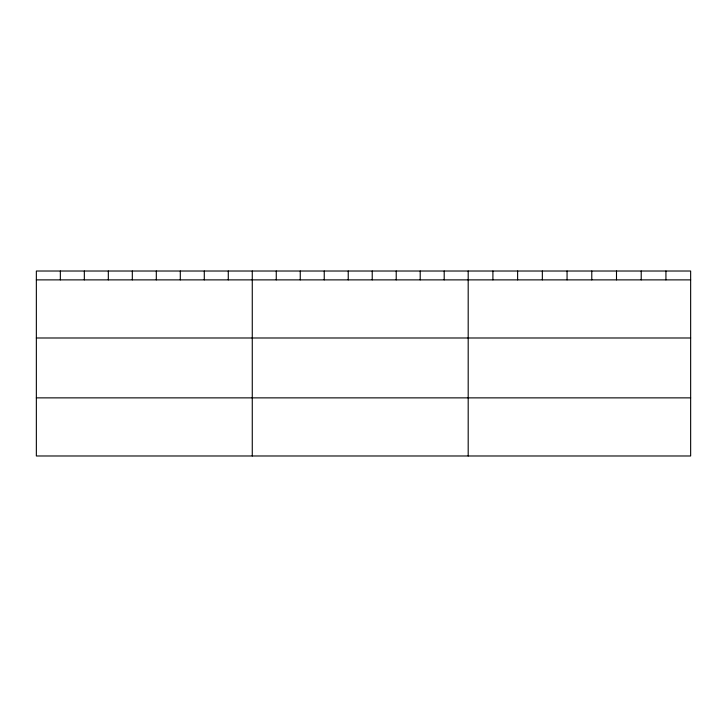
<?xml version="1.0" encoding="UTF-8"?>
<svg xmlns="http://www.w3.org/2000/svg" width="727" height="727" viewBox="0 0 727 727"><rect width="100%" height="100%" fill="white"/><g stroke="black" fill="none" stroke-linecap="round" stroke-linejoin="round"><path stroke-width="1.09" d="M690.65 337.991L690.65 271.017L36.35 271.017L36.35 455.983L690.65 455.983L690.65 337.991L36.35 337.991M36.35 279.877L690.65 279.877M36.35 397.869L690.65 397.869M665.932 271.017L665.932 279.877M641.214 271.017L641.214 279.877M616.496 271.017L616.496 279.877M591.778 271.017L591.778 279.877M567.06 271.017L567.06 279.877M542.342 271.017L542.342 279.877M517.624 271.017L517.624 279.877M492.906 271.017L492.906 279.877M468.188 271.017L468.188 455.983M444.197 271.017L444.197 279.877M420.206 271.017L420.206 279.877M396.215 271.017L396.215 279.877M372.224 271.017L372.224 279.877M348.233 271.017L348.233 279.877M324.242 271.017L324.242 279.877M300.251 271.017L300.251 279.877M276.26 271.017L276.26 279.877M252.269 271.017L252.269 455.983M228.278 271.017L228.278 279.877M204.287 271.017L204.287 279.877M180.296 271.017L180.296 279.877M156.305 271.017L156.305 279.877M132.314 271.017L132.314 279.877M108.323 271.017L108.323 279.877M84.332 271.017L84.332 279.877M60.341 271.017L60.341 279.877"/></g></svg>
